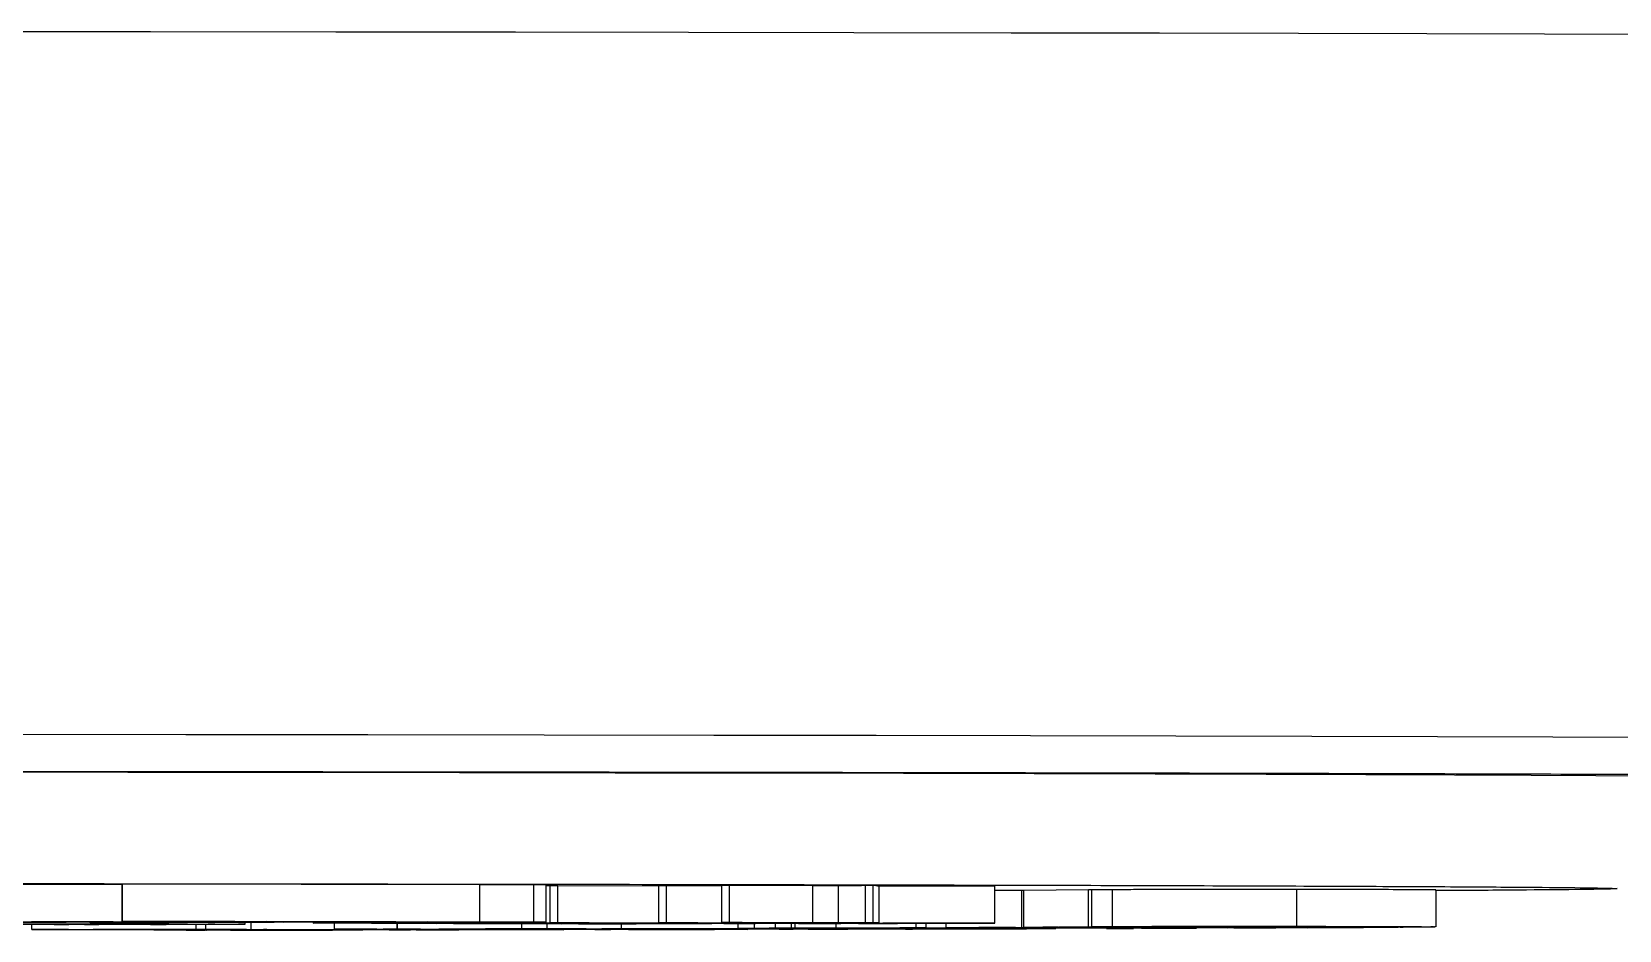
# Model space of a CAD drawing. Header units: millimetres. Extents: x 5659 to 7608, y 3628 to 5007.
# Drawn here: x 6505.41 to 6548.33, y 3766.98 to 3791.27 of the extents above; entities that cross this region are included whole.
import ezdxf

# ---------------------------------------------------------------- set-up
doc = ezdxf.new("R2010")
doc.units = ezdxf.units.MM

msp = doc.modelspace()

# ---------------------------------------------------------------- linework, layer by layer
at = {"color": 7, "linetype": 'Continuous', "lineweight": 25}
for p, q in [((6507.853, 3768.208), (6503.784, 3768.215)), ((6507.863, 3768.208), (6507.853, 3768.208)), ((6507.853, 3767.208), (6507.853, 3768.208)), ((6517.525, 3768.208), (6507.863, 3768.223)), ((6507.863, 3767.223), (6507.863, 3768.223)), ((6518.984, 3768.209), (6517.525, 3768.208)), ((6517.525, 3767.208), (6517.525, 3768.208)), ((6519.318, 3768.204), (6518.984, 3768.209)), ((6518.984, 3767.209), (6518.984, 3768.209)), ((6519.318, 3767.204), (6519.318, 3768.204)), ((6519.43, 3768.181), (6519.318, 3768.181)), ((6519.635, 3768.185), (6519.43, 3768.183)), ((6519.43, 3767.183), (6519.43, 3768.183)), ((6522.366, 3768.175), (6519.635, 3768.185)), ((6519.635, 3767.185), (6519.635, 3768.185)), ((6522.571, 3768.186), (6522.366, 3768.184)), ((6522.366, 3767.184), (6522.366, 3768.184)), ((6524.069, 3768.18), (6522.571, 3768.186)), ((6522.571, 3767.186), (6522.571, 3768.186)), ((6524.274, 3768.19), (6524.069, 3768.188)), ((6524.069, 3767.188), (6524.069, 3768.188)), ((6526.527, 3768.182), (6524.274, 3768.19)), ((6524.274, 3767.19), (6524.274, 3768.19)), ((6526.527, 3767.182), (6526.527, 3768.182)), ((6527.21, 3768.183), (6527.21, 3767.183)), ((6528.163, 3768.187), (6527.95, 3768.187)), ((6527.95, 3767.187), (6527.95, 3768.187)), ((6528.163, 3767.187), (6528.163, 3768.187)), ((6528.32, 3767.184), (6528.32, 3768.184)), ((6531.453, 3767.177), (6531.453, 3768.177)), ((6548.222, 3768.109), (6548.274, 3768.107)), ((6532.17, 3768.06), (6531.453, 3768.056)), ((6532.229, 3768.059), (6532.17, 3768.06)), ((6532.17, 3768.06), (6532.17, 3767.06)), ((6533.984, 3768.07), (6532.229, 3768.06)), ((6532.229, 3767.06), (6532.229, 3768.06)), ((6534.076, 3768.07), (6533.984, 3768.07)), ((6533.984, 3767.07), (6533.984, 3768.07)), ((6534.629, 3768.076), (6534.076, 3768.071)), ((6534.076, 3767.071), (6534.076, 3768.071)), ((6534.629, 3767.076), (6534.629, 3768.076)), ((6539.616, 3767.081), (6539.616, 3768.081)), ((6543.379, 3767.074), (6543.379, 3768.074)), ((6503.784, 3767.215), (6507.853, 3767.208)), ((6507.609, 3767.208), (6505.405, 3767.211)), ((6505.415, 3766.998), (6505.415, 3767.137)), ((6505.415, 3766.998), (6509.851, 3767.004)), ((6505.569, 3766.998), (6505.415, 3766.998)), ((6505.796, 3766.998), (6505.569, 3766.998)), ((6506.016, 3767.15), (6506.016, 3767.149)), ((6506.174, 3767.149), (6506.016, 3767.149)), ((6506.016, 3767.149), (6506.016, 3767.149)), ((6506.016, 3767.149), (6507.516, 3767.149)), ((6506.016, 3767.14), (6506.016, 3767.149)), ((6506.016, 3767.139), (6506.016, 3767.14)), ((6506.016, 3767.14), (6506.174, 3767.14)), ((6507.227, 3767.139), (6506.016, 3767.139)), ((6506.174, 3767.14), (6506.174, 3767.149)), ((6510.055, 3766.984), (6506.407, 3766.998)), ((6506.411, 3767.14), (6506.411, 3767.148)), ((6506.832, 3767.145), (6506.832, 3767.148)), ((6507.411, 3767.145), (6506.832, 3767.145)), ((6507.438, 3767.144), (6506.832, 3767.144)), ((6506.832, 3767.144), (6506.832, 3767.14)), ((6506.99, 3767.186), (6506.99, 3767.209)), ((6508.194, 3767.186), (6506.99, 3767.186)), ((6507.069, 3767.149), (6507.359, 3767.149)), ((6507.069, 3767.14), (6507.069, 3767.144)), ((6507.069, 3767.14), (6507.227, 3767.14)), ((6507.131, 3766.999), (6508.713, 3766.993)), ((6507.227, 3767.14), (6507.227, 3767.144)), ((6507.227, 3767.14), (6507.227, 3767.139)), ((6508.603, 3767.001), (6507.335, 3767)), ((6507.411, 3767.15), (6507.411, 3767.145)), ((6508.306, 3767.139), (6507.438, 3767.144)), ((6507.516, 3767.149), (6507.516, 3767.15)), ((6507.832, 3767.144), (6508.622, 3767.14)), ((6507.853, 3767.208), (6510.899, 3767.217)), ((6508.007, 3767.221), (6507.863, 3767.223)), ((6507.863, 3767.223), (6517.525, 3767.208)), ((6509.043, 3767.139), (6508.306, 3767.139)), ((6511.96, 3767.201), (6508.456, 3767.206)), ((6508.622, 3767.14), (6508.622, 3767.15)), ((6511.746, 3767.216), (6508.7, 3767.207)), ((6508.7, 3767.207), (6512.204, 3767.202)), ((6508.713, 3766.993), (6510.026, 3766.994)), ((6508.78, 3767.147), (6508.78, 3767.15)), ((6510.179, 3766.994), (6508.865, 3766.992)), ((6508.865, 3766.992), (6510.78, 3766.985)), ((6508.885, 3767.14), (6508.885, 3767.15)), ((6508.885, 3767.14), (6509.043, 3767.14)), ((6509.043, 3767.14), (6509.043, 3767.149)), ((6509.043, 3767.14), (6509.043, 3767.139)), ((6509.116, 3767.193), (6509.116, 3767.205)), ((6509.116, 3767.193), (6511.96, 3767.201)), ((6510.899, 3767.217), (6509.486, 3767.22)), ((6509.581, 3766.982), (6509.581, 3766.986)), ((6509.581, 3766.982), (6509.853, 3766.983)), ((6509.734, 3766.982), (6509.581, 3766.982)), ((6512.807, 3767.2), (6509.64, 3767.19)), ((6514.351, 3766.987), (6509.734, 3766.982)), ((6509.851, 3767.004), (6509.851, 3767.138)), ((6509.851, 3767.004), (6511.219, 3767.001)), ((6509.853, 3766.983), (6509.853, 3766.985)), ((6510.117, 3767.004), (6510.117, 3767.139)), ((6510.117, 3767.004), (6511.346, 3767.006)), ((6510.3, 3767.003), (6510.117, 3767.004)), ((6510.223, 3766.998), (6510.223, 3767.004)), ((6510.375, 3766.997), (6510.223, 3766.998)), ((6510.223, 3766.998), (6510.495, 3766.998)), ((6510.555, 3767.004), (6510.3, 3767.003)), ((6510.495, 3766.998), (6511.999, 3766.992)), ((6511.219, 3767.001), (6511.042, 3767)), ((6511.181, 3767.144), (6511.181, 3767.195)), ((6515.552, 3766.991), (6511.181, 3767.004)), ((6511.219, 3767.001), (6511.219, 3767.004)), ((6511.346, 3767.006), (6511.346, 3767.195)), ((6511.346, 3767.006), (6518.233, 3766.999)), ((6511.392, 3766.984), (6512.569, 3766.986)), ((6511.727, 3766.992), (6511.625, 3766.992)), ((6511.764, 3767.004), (6511.68, 3767.003)), ((6511.68, 3767.003), (6515.806, 3766.991)), ((6511.999, 3766.992), (6511.727, 3766.992)), ((6515.25, 3767.211), (6511.746, 3767.216)), ((6519.541, 3766.995), (6511.764, 3767.004)), ((6511.999, 3766.992), (6511.999, 3767.001)), ((6512.204, 3767.215), (6512.204, 3767.202)), ((6512.204, 3767.202), (6515.25, 3767.211)), ((6512.569, 3766.986), (6512.569, 3767)), ((6516.763, 3767.194), (6512.807, 3767.2)), ((6513.014, 3767.199), (6513.014, 3767.177)), ((6513.014, 3767.177), (6513.219, 3767.179)), ((6516.097, 3767.209), (6513.051, 3767.2)), ((6513.051, 3767.2), (6514.859, 3767.198)), ((6513.219, 3767.179), (6513.219, 3767.199)), ((6513.219, 3767.179), (6514.599, 3767.174)), ((6513.577, 3766.992), (6513.577, 3766.997)), ((6513.577, 3766.992), (6513.852, 3766.992)), ((6513.593, 3767.009), (6513.593, 3767.176)), ((6513.593, 3767.009), (6515.288, 3767.012)), ((6513.776, 3767.009), (6513.593, 3767.009)), ((6514.115, 3767.009), (6513.776, 3767.009)), ((6513.852, 3766.992), (6513.852, 3766.996)), ((6513.852, 3766.992), (6514.351, 3766.987)), ((6521.333, 3767.149), (6514.064, 3767.174)), ((6514.351, 3766.987), (6514.351, 3766.994)), ((6514.599, 3767.174), (6514.599, 3767.197)), ((6518.318, 3766.999), (6514.741, 3767.009)), ((6514.859, 3767.198), (6514.859, 3767.206)), ((6514.859, 3767.198), (6516.413, 3767.198)), ((6514.995, 3767.01), (6519.795, 3766.995)), ((6515.097, 3767.011), (6515.054, 3767.011)), ((6519.147, 3767.178), (6515.071, 3767.173)), ((6515.071, 3767.173), (6516.345, 3767.168)), ((6515.076, 3766.989), (6515.076, 3766.992)), ((6515.261, 3766.988), (6515.076, 3766.989)), ((6515.076, 3766.989), (6515.415, 3766.989)), ((6515.29, 3767.011), (6515.097, 3767.011)), ((6516.956, 3766.991), (6515.261, 3766.988)), ((6515.288, 3767.012), (6515.288, 3767.17)), ((6515.288, 3767.012), (6515.294, 3767.012)), ((6515.294, 3767.17), (6515.294, 3767.012)), ((6515.294, 3767.012), (6518.663, 3767.019)), ((6515.415, 3766.989), (6515.415, 3766.991)), ((6515.806, 3766.991), (6515.806, 3766.999)), ((6520.93, 3766.999), (6515.918, 3767.011)), ((6519.318, 3767.204), (6516.097, 3767.209)), ((6516.345, 3767.174), (6516.345, 3767.168)), ((6516.345, 3767.168), (6520.421, 3767.173)), ((6516.413, 3767.209), (6516.413, 3767.198)), ((6516.413, 3767.198), (6516.763, 3767.194)), ((6516.432, 3766.991), (6516.432, 3766.998)), ((6516.432, 3766.991), (6516.771, 3766.992)), ((6516.534, 3767.012), (6518.707, 3767.007)), ((6517.678, 3767.016), (6516.6, 3767.014)), ((6516.763, 3767.194), (6516.763, 3767.208)), ((6516.771, 3766.992), (6516.771, 3766.998)), ((6516.771, 3766.992), (6516.956, 3766.991)), ((6520.891, 3767.172), (6516.815, 3767.166)), ((6516.815, 3767.166), (6518.053, 3767.162)), ((6516.956, 3766.991), (6516.956, 3766.998)), ((6517.525, 3767.208), (6518.984, 3767.209)), ((6518.053, 3767.162), (6522.13, 3767.168)), ((6518.053, 3767.168), (6518.053, 3767.162)), ((6518.233, 3766.999), (6518.318, 3766.999)), ((6518.233, 3766.999), (6518.233, 3766.999)), ((6522.602, 3767.166), (6518.526, 3767.161)), ((6518.526, 3767.161), (6519.723, 3767.156)), ((6518.663, 3767.019), (6518.663, 3767.158)), ((6518.663, 3767.019), (6520.279, 3767.017)), ((6518.707, 3767.007), (6519.824, 3767.009)), ((6520.034, 3767.009), (6518.917, 3767.007)), ((6518.917, 3767.007), (6521.547, 3767.001)), ((6518.984, 3767.209), (6519.318, 3767.204)), ((6520.421, 3767.173), (6519.147, 3767.178)), ((6519.34, 3767.156), (6519.34, 3767.019)), ((6519.34, 3767.019), (6521.355, 3767.024)), ((6519.567, 3767.019), (6519.34, 3767.019)), ((6519.43, 3767.183), (6519.635, 3767.185)), ((6519.525, 3767.181), (6519.538, 3767.178)), ((6519.538, 3767.178), (6524.118, 3767.162)), ((6519.795, 3766.995), (6519.541, 3766.995)), ((6519.779, 3767.019), (6519.567, 3767.019)), ((6519.635, 3767.185), (6523.124, 3767.173)), ((6519.855, 3767.012), (6519.645, 3767.013)), ((6519.645, 3767.013), (6519.876, 3767.013)), ((6519.723, 3767.156), (6523.799, 3767.162)), ((6519.723, 3767.162), (6519.723, 3767.156)), ((6519.795, 3766.995), (6519.795, 3767.002)), ((6519.824, 3767.009), (6519.824, 3767.013)), ((6519.876, 3767.013), (6521.945, 3767.009)), ((6520.279, 3767.017), (6520.156, 3767.016)), ((6523.917, 3767.16), (6520.195, 3767.155)), ((6520.195, 3767.155), (6520.704, 3767.153)), ((6525.842, 3767.009), (6520.402, 3767.02)), ((6526.84, 3767.158), (6520.481, 3767.18)), ((6520.633, 3766.998), (6520.633, 3767)), ((6520.843, 3766.997), (6520.633, 3766.998)), ((6520.633, 3766.998), (6520.865, 3766.998)), ((6520.704, 3767.153), (6520.704, 3767.155)), ((6520.704, 3767.153), (6521.755, 3767.152)), ((6524.773, 3767.005), (6520.843, 3766.997)), ((6520.865, 3766.999), (6520.865, 3766.998)), ((6522.13, 3767.168), (6520.891, 3767.172)), ((6523.439, 3767.016), (6520.966, 3767.021)), ((6520.981, 3767.022), (6521.371, 3767.023)), ((6521.755, 3767.152), (6521.333, 3767.149)), ((6521.355, 3767.024), (6521.355, 3767.149)), ((6521.714, 3767.008), (6521.574, 3767.008)), ((6521.945, 3767.009), (6521.714, 3767.008)), ((6521.755, 3767.152), (6521.755, 3767.157)), ((6521.945, 3767.009), (6521.945, 3767.017)), ((6522.175, 3767.001), (6522.175, 3767.016)), ((6522.175, 3767.001), (6523.176, 3767.002)), ((6522.366, 3767.184), (6522.571, 3767.186)), ((6522.571, 3767.186), (6525.368, 3767.176)), ((6523.799, 3767.162), (6522.602, 3767.166)), ((6523.124, 3767.173), (6525.014, 3767.175)), ((6523.176, 3767.002), (6523.176, 3767.014)), ((6525.014, 3767.175), (6523.416, 3767.181)), ((6524.22, 3767.018), (6523.439, 3767.016)), ((6523.567, 3767.009), (6523.567, 3767.013)), ((6523.567, 3767.009), (6523.829, 3767.009)), ((6525.522, 3767.174), (6523.632, 3767.171)), ((6523.632, 3767.171), (6526.141, 3767.162)), ((6524.482, 3767.017), (6523.667, 3767.016)), ((6523.667, 3767.016), (6526.406, 3767.01)), ((6523.829, 3767.009), (6523.829, 3767.013)), ((6523.829, 3767.009), (6524.773, 3767.005)), ((6524.659, 3767.159), (6523.917, 3767.16)), ((6524.069, 3767.188), (6524.274, 3767.19)), ((6524.118, 3767.162), (6524.118, 3767.168)), ((6524.118, 3767.162), (6524.978, 3767.162)), ((6524.274, 3767.19), (6526.527, 3767.182)), ((6528.92, 3767.014), (6524.482, 3767.017)), ((6524.501, 3767.159), (6524.501, 3767.031)), ((6524.978, 3767.162), (6524.659, 3767.159)), ((6524.773, 3767.005), (6524.773, 3767.011)), ((6524.951, 3767.034), (6524.951, 3767.162)), ((6525.319, 3767.02), (6524.975, 3767.019)), ((6524.975, 3767.019), (6528.849, 3767.016)), ((6524.978, 3767.162), (6524.978, 3767.165)), ((6527.082, 3767.178), (6525.119, 3767.185)), ((6525.368, 3767.176), (6525.368, 3767.184)), ((6525.368, 3767.176), (6527.082, 3767.178)), ((6525.516, 3767.035), (6525.516, 3767.163)), ((6528.394, 3767.164), (6525.522, 3767.174)), ((6525.616, 3767.007), (6525.616, 3767.009)), ((6525.845, 3767.007), (6525.616, 3767.007)), ((6525.616, 3767.007), (6525.828, 3767.007)), ((6525.828, 3767.007), (6525.828, 3767.009)), ((6527.471, 3767.01), (6525.845, 3767.007)), ((6527.59, 3767.176), (6525.877, 3767.174)), ((6525.877, 3767.174), (6527.767, 3767.167)), ((6525.951, 3767.035), (6525.951, 3767.161)), ((6526.047, 3767.037), (6526.047, 3767.161)), ((6526.047, 3767.037), (6528.163, 3767.034)), ((6526.141, 3767.162), (6526.141, 3767.171)), ((6526.141, 3767.162), (6527.284, 3767.162)), ((6526.406, 3767.01), (6526.406, 3767.016)), ((6526.709, 3767.181), (6528.273, 3767.176)), ((6527.284, 3767.162), (6526.84, 3767.158)), ((6527.03, 3767.01), (6527.03, 3767.015)), ((6527.03, 3767.01), (6527.242, 3767.011)), ((6527.161, 3767.04), (6527.161, 3767.161)), ((6527.161, 3767.04), (6529.324, 3767.047)), ((6527.426, 3767.039), (6527.161, 3767.04)), ((6527.242, 3767.011), (6527.242, 3767.015)), ((6527.242, 3767.011), (6527.471, 3767.01)), ((6527.284, 3767.162), (6527.284, 3767.167)), ((6528.049, 3767.042), (6527.426, 3767.039)), ((6527.427, 3767.024), (6527.427, 3767.039)), ((6527.471, 3767.01), (6527.471, 3767.015)), ((6530.788, 3767.165), (6527.59, 3767.176)), ((6527.767, 3767.167), (6527.767, 3767.176)), ((6527.767, 3767.167), (6528.818, 3767.167)), ((6527.95, 3767.187), (6528.163, 3767.187)), ((6528.163, 3767.034), (6528.057, 3767.034)), ((6528.818, 3767.167), (6528.394, 3767.164)), ((6528.417, 3767.175), (6530.089, 3767.169)), ((6534.982, 3767.034), (6528.646, 3767.042)), ((6528.818, 3767.167), (6528.818, 3767.172)), ((6529.91, 3767.016), (6528.92, 3767.014)), ((6529.59, 3767.047), (6528.968, 3767.045)), ((6529.079, 3767.043), (6529.079, 3767.045)), ((6529.079, 3767.043), (6535.415, 3767.035)), ((6529.261, 3767.028), (6529.261, 3767.041)), ((6529.261, 3767.028), (6530.827, 3767.032)), ((6529.509, 3767.027), (6529.261, 3767.028)), ((6529.324, 3767.047), (6529.324, 3767.17)), ((6529.324, 3767.047), (6529.59, 3767.047)), ((6529.469, 3767.016), (6529.681, 3767.016)), ((6529.698, 3767.028), (6529.509, 3767.027)), ((6529.59, 3767.047), (6529.59, 3767.169)), ((6529.681, 3767.016), (6529.91, 3767.016)), ((6530.089, 3767.169), (6531.235, 3767.169)), ((6530.134, 3767.05), (6530.134, 3767.167)), ((6530.134, 3767.05), (6532.17, 3767.06)), ((6531.455, 3767.048), (6530.134, 3767.05)), ((6531.979, 3767.026), (6530.57, 3767.028)), ((6531.235, 3767.169), (6530.788, 3767.165)), ((6530.827, 3767.032), (6530.827, 3767.039)), ((6530.827, 3767.032), (6531.075, 3767.032)), ((6531.075, 3767.032), (6530.919, 3767.031)), ((6531.031, 3767.03), (6531.031, 3767.032)), ((6531.031, 3767.03), (6533.102, 3767.026)), ((6531.075, 3767.032), (6531.075, 3767.039)), ((6531.128, 3767.05), (6531.681, 3767.048)), ((6532.004, 3767.057), (6531.222, 3767.054)), ((6531.453, 3767.177), (6531.412, 3767.173)), ((6531.681, 3767.048), (6531.455, 3767.048)), ((6531.681, 3767.048), (6531.681, 3767.056)), ((6531.94, 3767.022), (6531.94, 3767.026)), ((6537.741, 3767.041), (6532.004, 3767.057)), ((6532.17, 3767.06), (6537.909, 3767.043)), ((6532.229, 3767.06), (6533.984, 3767.07)), ((6532.522, 3767.06), (6532.229, 3767.06)), ((6532.612, 3767.06), (6532.522, 3767.06)), ((6532.672, 3767.025), (6532.666, 3767.025)), ((6533.102, 3767.026), (6533.102, 3767.036)), ((6540.117, 3767.055), (6533.163, 3767.061)), ((6533.722, 3767.067), (6533.221, 3767.064)), ((6533.448, 3767.062), (6533.448, 3767.065)), ((6533.448, 3767.062), (6536.463, 3767.06)), ((6533.984, 3767.07), (6535.835, 3767.07)), ((6534.076, 3767.071), (6534.629, 3767.076)), ((6534.381, 3767.071), (6534.076, 3767.071)), ((6534.454, 3767.071), (6534.381, 3767.071)), ((6534.471, 3767.03), (6534.471, 3767.034)), ((6534.471, 3767.03), (6535.093, 3767.032)), ((6534.737, 3767.03), (6534.471, 3767.03)), ((6536.9, 3767.037), (6534.737, 3767.03)), ((6542.198, 3767.068), (6534.968, 3767.072)), ((6535.093, 3767.032), (6535.196, 3767.033)), ((6535.167, 3767.074), (6542.396, 3767.07)), ((6535.415, 3767.035), (6535.415, 3767.047)), ((6535.835, 3767.07), (6535.835, 3767.072)), ((6535.835, 3767.07), (6535.841, 3767.069)), ((6535.841, 3767.069), (6535.841, 3767.072)), ((6536.012, 3767.036), (6536.012, 3767.046)), ((6536.012, 3767.036), (6536.634, 3767.038)), ((6536.059, 3767.066), (6536.059, 3767.072)), ((6536.059, 3767.066), (6536.166, 3767.067)), ((6536.349, 3767.066), (6536.059, 3767.066)), ((6536.166, 3767.067), (6536.166, 3767.072)), ((6536.166, 3767.067), (6539.035, 3767.064)), ((6536.463, 3767.06), (6536.983, 3767.063)), ((6536.634, 3767.038), (6536.634, 3767.044)), ((6536.634, 3767.038), (6536.9, 3767.037)), ((6537.276, 3767.063), (6536.756, 3767.06)), ((6536.756, 3767.06), (6540.403, 3767.057)), ((6536.9, 3767.037), (6536.9, 3767.043)), ((6539.891, 3767.05), (6537.741, 3767.041)), ((6537.909, 3767.043), (6537.909, 3767.057)), ((6537.909, 3767.043), (6538.872, 3767.047)), ((6538.134, 3767.053), (6538.134, 3767.057)), ((6538.134, 3767.053), (6538.315, 3767.053)), ((6538.315, 3767.053), (6538.315, 3767.057)), ((6538.315, 3767.053), (6539.891, 3767.05)), ((6538.927, 3767.064), (6538.732, 3767.064)), ((6539.035, 3767.064), (6538.927, 3767.064)), ((6539.035, 3767.064), (6539.035, 3767.07)), ((6539.891, 3767.05), (6539.891, 3767.055)), ((6540.237, 3767.053), (6540.345, 3767.054)), ((6540.53, 3767.053), (6540.237, 3767.053)), ((6540.403, 3767.057), (6540.403, 3767.069)), ((6540.468, 3767.066), (6540.468, 3767.069)), ((6540.468, 3767.066), (6540.655, 3767.066)), ((6542.356, 3767.064), (6540.53, 3767.053)), ((6540.655, 3767.066), (6540.655, 3767.069)), ((6540.655, 3767.066), (6542.356, 3767.064)), ((6540.953, 3767.058), (6540.953, 3767.069)), ((6540.953, 3767.058), (6541.418, 3767.06)), ((6542.71, 3767.066), (6542.406, 3767.067)), ((6542.406, 3767.067), (6542.492, 3767.067)), ((6543.24, 3767.071), (6542.71, 3767.066)), ((6543.307, 3767.072), (6543.24, 3767.071))]:
    msp.add_line(p, q, dxfattribs=at)
at = {"color": 7, "linetype": 'Continuous', "lineweight": 25, "flags": 128}
for points in [[(6556.601, 3791.154), (6555.809, 3791.16), (6553.94, 3791.171), (6551.726, 3791.181), (6549.178, 3791.192), (6546.308, 3791.202), (6543.129, 3791.211), (6539.656, 3791.22), (6535.905, 3791.228), (6531.894, 3791.236), (6527.641, 3791.244), (6523.166, 3791.25), (6518.49, 3791.256), (6513.633, 3791.262), (6508.62, 3791.266), (6503.473, 3791.27)], [(6558.483, 3772.137), (6557.343, 3772.148), (6555.852, 3772.16), (6554.016, 3772.17), (6551.845, 3772.181), (6549.347, 3772.191), (6546.535, 3772.201), (6543.42, 3772.21), (6540.018, 3772.219), (6536.343, 3772.228), (6532.412, 3772.235), (6528.242, 3772.243), (6523.854, 3772.249), (6519.266, 3772.255), (6514.499, 3772.261), (6509.575, 3772.265), (6504.517, 3772.269), (6499.346, 3772.272), (6494.087, 3772.275)], [(6551.274, 3771.107), (6551.23, 3771.112), (6550.874, 3771.123), (6550.163, 3771.133), (6549.103, 3771.144), (6547.696, 3771.154), (6545.952, 3771.164), (6543.877, 3771.174), (6541.484, 3771.184), (6538.782, 3771.193), (6535.787, 3771.202), (6532.513, 3771.21), (6528.976, 3771.218), (6525.194, 3771.225), (6521.186, 3771.231), (6516.971, 3771.237), (6512.571, 3771.242), (6508.008, 3771.247), (6503.304, 3771.251)], [(6503.597, 3767.144), (6503.783, 3767.147), (6504.321, 3767.149), (6505.16, 3767.151), (6506.217, 3767.152), (6507.389, 3767.152), (6508.561, 3767.152), (6509.618, 3767.151), (6510.457, 3767.149), (6510.996, 3767.147), (6511.181, 3767.144), (6510.996, 3767.142), (6510.457, 3767.139), (6509.618, 3767.138), (6508.561, 3767.136), (6507.389, 3767.136), (6506.217, 3767.136), (6505.16, 3767.138), (6504.321, 3767.139), (6503.783, 3767.142), (6503.597, 3767.144)], [(6504.418, 3767.144), (6504.597, 3767.146), (6505.113, 3767.148), (6505.903, 3767.15), (6506.873, 3767.15), (6507.905, 3767.15), (6508.875, 3767.15), (6509.665, 3767.148), (6510.181, 3767.146), (6510.36, 3767.144), (6510.181, 3767.142), (6509.665, 3767.14), (6508.875, 3767.139), (6507.905, 3767.138), (6506.873, 3767.138), (6505.903, 3767.139), (6505.113, 3767.14), (6504.597, 3767.142), (6504.418, 3767.144)]]:
    msp.add_lwpolyline(points, dxfattribs=at)
at = {"color": 7, "linetype": 'Continuous', "lineweight": 25}
for points, knots in [([(6557.5, 3771.137), (6556.973, 3771.142), (6555.911, 3771.153), (6553.372, 3771.169), (6550.103, 3771.184), (6546.04, 3771.199), (6541.229, 3771.213), (6535.736, 3771.226), (6529.642, 3771.238), (6523.039, 3771.248), (6516.06, 3771.257), (6508.818, 3771.264), (6501.441, 3771.269), (6496.404, 3771.272), (6493.908, 3771.273)], [0, 0, 0, 0, 0.0799588, 0.1613715, 0.2441424, 0.3288926, 0.4142166, 0.5, 0.5857784, 0.6711024, 0.7558576, 0.8386237, 0.9200388, 1, 1, 1, 1]), ([(6411.329, 3768.109), (6411.376, 3768.113), (6411.483, 3768.121), (6412.353, 3768.134), (6413.834, 3768.147), (6416.009, 3768.161), (6418.839, 3768.174), (6422.353, 3768.187), (6426.507, 3768.199), (6431.251, 3768.21), (6436.512, 3768.221), (6442.204, 3768.229), (6448.227, 3768.237), (6454.45, 3768.243), (6460.815, 3768.248), (6467.168, 3768.251), (6473.507, 3768.253), (6479.774, 3768.253), (6486.041, 3768.253), (6492.38, 3768.251), (6498.733, 3768.248), (6505.098, 3768.243), (6511.321, 3768.237), (6517.344, 3768.229), (6523.036, 3768.221), (6528.297, 3768.21), (6533.041, 3768.199), (6537.195, 3768.187), (6540.709, 3768.174), (6543.539, 3768.161), (6545.715, 3768.147), (6547.196, 3768.134), (6548.067, 3768.121), (6548.174, 3768.113), (6548.222, 3768.109)], [0, 0, 0, 0, 0.023828, 0.053273, 0.084485, 0.115699, 0.147957, 0.180726, 0.213842, 0.247136, 0.28043, 0.313546, 0.346314, 0.378573, 0.409785, 0.440999, 0.470442, 0.499888, 0.529332, 0.558778, 0.58999, 0.621203, 0.653462, 0.68623, 0.719347, 0.752641, 0.785934, 0.819051, 0.851819, 0.884078, 0.915289, 0.946503, 0.975948, 1, 1, 1, 1]), ([(6527.21, 3768.183), (6527.09, 3768.183), (6526.911, 3768.183), (6526.683, 3768.182), (6526.579, 3768.182), (6526.527, 3768.182)], [0, 0, 0, 0, 0.498826, 0.749076, 1, 1, 1, 1]), ([(6527.95, 3768.187), (6527.903, 3768.187), (6527.811, 3768.186), (6527.612, 3768.185), (6527.371, 3768.184), (6527.21, 3768.183)], [0, 0, 0, 0, 0.251433, 0.502936, 1, 1, 1, 1]), ([(6528.284, 3768.184), (6528.288, 3768.184), (6528.297, 3768.186), (6528.211, 3768.187), (6528.163, 3768.187)], [0, 0, 0, 0, 0.431539, 1, 1, 1, 1]), ([(6531.453, 3768.177), (6531.136, 3768.177), (6530.502, 3768.176), (6529.433, 3768.176), (6528.687, 3768.176), (6528.273, 3768.176)], [0, 0, 0, 0, 0.307787, 0.615394, 1, 1, 1, 1]), ([(6548.274, 3768.107), (6548.218, 3768.102), (6548.107, 3768.093), (6547.211, 3768.08), (6545.669, 3768.066), (6544.356, 3768.057), (6543.408, 3768.052), (6543.379, 3768.052)], [0, 0, 0, 0, 0.240789, 0.481589, 0.73683, 0.992091, 1, 1, 1, 1]), ([(6539.616, 3768.081), (6538.95, 3768.081), (6537.922, 3768.082), (6536.518, 3768.081), (6535.599, 3768.08), (6534.94, 3768.078), (6534.733, 3768.077), (6534.629, 3768.076)], [0, 0, 0, 0, 0.320379, 0.494238, 0.669149, 0.833043, 1, 1, 1, 1]), ([(6543.354, 3768.074), (6543.36, 3768.074), (6543.403, 3768.075), (6543.156, 3768.076), (6542.563, 3768.078), (6541.348, 3768.08), (6540.278, 3768.081), (6539.616, 3768.081)], [0, 0, 0, 0, 0.030225, 0.211144, 0.392436, 0.624543, 1, 1, 1, 1]), ([(6498.894, 3767.199), (6499.563, 3767.199), (6500.815, 3767.199), (6502.631, 3767.2), (6504.674, 3767.201), (6506.331, 3767.204), (6507.281, 3767.207), (6507.609, 3767.208)], [0, 0, 0, 0, 0.198997, 0.37265, 0.545625, 0.843257, 1, 1, 1, 1]), ([(6508.456, 3767.206), (6508.033, 3767.205), (6506.967, 3767.202), (6504.744, 3767.199), (6501.803, 3767.198), (6499.894, 3767.198), (6498.942, 3767.198)], [0, 0, 0, 0, 0.185716, 0.467958, 0.734859, 1, 1, 1, 1]), ([(6506.407, 3766.998), (6506.376, 3766.998), (6506.326, 3766.998), (6506.216, 3766.998), (6506.106, 3766.998), (6505.958, 3766.998), (6505.86, 3766.998), (6505.796, 3766.998)], [0, 0, 0, 0, 0.23968, 0.390629, 0.542071, 0.705503, 1, 1, 1, 1]), ([(6506.411, 3767.148), (6506.41, 3767.148), (6506.407, 3767.148), (6506.377, 3767.149), (6506.338, 3767.149), (6506.269, 3767.149), (6506.213, 3767.149), (6506.174, 3767.149)], [0, 0, 0, 0, 0.250411, 0.398556, 0.54744, 0.686236, 1, 1, 1, 1]), ([(6506.174, 3767.14), (6506.22, 3767.14), (6506.283, 3767.14), (6506.355, 3767.14), (6506.391, 3767.14), (6506.409, 3767.14), (6506.411, 3767.14), (6506.411, 3767.14)], [0, 0, 0, 0, 0.364031, 0.510061, 0.655864, 0.843841, 1, 1, 1, 1]), ([(6506.832, 3767.148), (6506.834, 3767.148), (6506.837, 3767.148), (6506.868, 3767.149), (6506.918, 3767.149), (6506.987, 3767.149), (6507.042, 3767.149), (6507.069, 3767.149)], [0, 0, 0, 0, 0.2228941, 0.3848357, 0.547319, 0.7730719, 1, 1, 1, 1]), ([(6506.832, 3767.14), (6506.834, 3767.14), (6506.837, 3767.14), (6506.866, 3767.14), (6506.914, 3767.14), (6506.984, 3767.14), (6507.039, 3767.14), (6507.069, 3767.14)], [0, 0, 0, 0, 0.210223, 0.375759, 0.542534, 0.746796, 1, 1, 1, 1]), ([(6506.99, 3767.186), (6507.193, 3767.187), (6507.599, 3767.188), (6508.155, 3767.19), (6508.661, 3767.191), (6508.965, 3767.192), (6509.116, 3767.193)], [0, 0, 0, 0, 0.2816241, 0.5632509, 0.7816188, 1, 1, 1, 1]), ([(6507.335, 3767), (6507.275, 3767), (6507.177, 3767), (6507.093, 3766.999), (6507.061, 3766.999), (6507.074, 3766.999), (6507.111, 3766.999), (6507.131, 3766.999)], [0, 0, 0, 0, 0.300073, 0.489629, 0.647488, 0.805846, 1, 1, 1, 1]), ([(6507.359, 3767.149), (6507.5, 3767.149), (6507.727, 3767.149), (6508.012, 3767.148), (6508.198, 3767.148), (6508.316, 3767.147), (6508.327, 3767.147), (6508.332, 3767.147)], [0, 0, 0, 0, 0.2723579, 0.4349177, 0.5983033, 0.7904262, 1, 1, 1, 1]), ([(6508.332, 3767.147), (6508.321, 3767.146), (6508.305, 3767.146), (6508.11, 3767.145), (6507.891, 3767.145), (6507.649, 3767.145), (6507.482, 3767.145), (6507.411, 3767.145)], [0, 0, 0, 0, 0.330883, 0.501179, 0.670916, 0.859688, 1, 1, 1, 1]), ([(6507.516, 3767.149), (6507.705, 3767.149), (6508.009, 3767.149), (6508.377, 3767.149), (6508.606, 3767.148), (6508.756, 3767.148), (6508.771, 3767.147), (6508.78, 3767.147)], [0, 0, 0, 0, 0.300185, 0.484444, 0.635934, 0.787745, 1, 1, 1, 1]), ([(6508.78, 3767.147), (6508.77, 3767.146), (6508.754, 3767.146), (6508.583, 3767.145), (6508.32, 3767.145), (6508.057, 3767.144), (6507.88, 3767.144), (6507.832, 3767.144)], [0, 0, 0, 0, 0.267946, 0.469277, 0.670405, 0.911995, 1, 1, 1, 1]), ([(6509.486, 3767.22), (6509.349, 3767.22), (6509.075, 3767.22), (6508.586, 3767.221), (6508.219, 3767.221), (6508.007, 3767.221)], [0, 0, 0, 0, 0.2959723, 0.5921499, 1, 1, 1, 1]), ([(6509.64, 3767.19), (6509.447, 3767.19), (6509.102, 3767.189), (6508.622, 3767.187), (6508.337, 3767.186), (6508.194, 3767.186)], [0, 0, 0, 0, 0.388154, 0.694028, 1, 1, 1, 1]), ([(6511.042, 3767), (6510.796, 3767.001), (6510.302, 3767.001), (6509.553, 3767.002), (6508.958, 3767.002), (6508.695, 3767.001), (6508.603, 3767.001)], [0, 0, 0, 0, 0.329191, 0.661633, 0.881808, 1, 1, 1, 1]), ([(6508.622, 3767.14), (6508.635, 3767.14), (6508.662, 3767.14), (6508.719, 3767.14), (6508.797, 3767.14), (6508.854, 3767.14), (6508.885, 3767.14)], [0, 0, 0, 0, 0.249458, 0.50098, 0.731039, 1, 1, 1, 1]), ([(6509.853, 3766.983), (6509.922, 3766.983), (6510.023, 3766.983), (6510.084, 3766.983), (6510.102, 3766.983)], [0, 0, 0, 0, 0.687811, 1, 1, 1, 1]), ([(6510.026, 3766.994), (6510.145, 3766.994), (6510.335, 3766.995), (6510.52, 3766.995), (6510.588, 3766.996), (6510.548, 3766.996), (6510.44, 3766.997), (6510.375, 3766.997)], [0, 0, 0, 0, 0.253965, 0.40631, 0.559769, 0.73662, 1, 1, 1, 1]), ([(6510.128, 3766.983), (6510.128, 3766.983), (6510.136, 3766.983), (6510.118, 3766.984), (6510.08, 3766.984), (6510.055, 3766.984)], [0, 0, 0, 0, 0.006784, 0.3662, 1, 1, 1, 1]), ([(6511.625, 3766.992), (6511.503, 3766.993), (6511.33, 3766.993), (6510.992, 3766.994), (6510.729, 3766.994), (6510.449, 3766.994), (6510.271, 3766.994), (6510.179, 3766.994)], [0, 0, 0, 0, 0.375008, 0.532176, 0.663237, 0.825783, 1, 1, 1, 1]), ([(6511.181, 3767.004), (6511.144, 3767.004), (6511.084, 3767.004), (6510.969, 3767.004), (6510.867, 3767.004), (6510.733, 3767.004), (6510.632, 3767.004), (6510.565, 3767.004), (6510.555, 3767.004)], [0, 0, 0, 0, 0.239791, 0.395723, 0.528329, 0.660993, 0.950414, 1, 1, 1, 1]), ([(6510.78, 3766.985), (6510.812, 3766.985), (6510.864, 3766.984), (6510.98, 3766.984), (6511.109, 3766.984), (6511.253, 3766.984), (6511.348, 3766.984), (6511.392, 3766.984)], [0, 0, 0, 0, 0.2422509, 0.3981104, 0.5540249, 0.7912917, 1, 1, 1, 1]), ([(6512.569, 3766.986), (6512.782, 3766.986), (6513.21, 3766.987), (6513.571, 3766.988), (6513.692, 3766.99), (6513.619, 3766.991), (6513.577, 3766.992)], [0, 0, 0, 0, 0.248815, 0.500063, 0.713643, 1, 1, 1, 1]), ([(6514.064, 3767.174), (6513.974, 3767.175), (6513.793, 3767.175), (6513.453, 3767.176), (6513.175, 3767.177), (6513.014, 3767.177)], [0, 0, 0, 0, 0.297034, 0.594269, 1, 1, 1, 1]), ([(6514.741, 3767.009), (6514.704, 3767.009), (6514.644, 3767.01), (6514.524, 3767.01), (6514.414, 3767.01), (6514.27, 3767.01), (6514.179, 3767.009), (6514.115, 3767.009)], [0, 0, 0, 0, 0.239941, 0.39539, 0.551967, 0.684504, 1, 1, 1, 1]), ([(6514.599, 3767.174), (6515.166, 3767.175), (6516.276, 3767.176), (6517.926, 3767.179), (6518.992, 3767.18), (6519.525, 3767.181)], [0, 0, 0, 0, 0.343183, 0.671556, 1, 1, 1, 1]), ([(6515.054, 3767.011), (6515.019, 3767.011), (6514.954, 3767.011), (6514.904, 3767.01), (6514.906, 3767.01), (6514.94, 3767.01), (6514.978, 3767.01), (6514.995, 3767.01)], [0, 0, 0, 0, 0.256868, 0.47724, 0.662008, 0.845558, 1, 1, 1, 1]), ([(6515.918, 3767.011), (6515.873, 3767.011), (6515.804, 3767.011), (6515.684, 3767.011), (6515.58, 3767.011), (6515.439, 3767.011), (6515.35, 3767.011), (6515.29, 3767.011)], [0, 0, 0, 0, 0.2536824, 0.4001164, 0.52343, 0.6771969, 1, 1, 1, 1]), ([(6515.415, 3766.989), (6515.474, 3766.99), (6515.562, 3766.99), (6515.641, 3766.99), (6515.661, 3766.99), (6515.639, 3766.99), (6515.591, 3766.991), (6515.556, 3766.991), (6515.552, 3766.991)], [0, 0, 0, 0, 0.305771, 0.455285, 0.605942, 0.744239, 0.965757, 1, 1, 1, 1]), ([(6515.806, 3766.991), (6515.839, 3766.991), (6515.898, 3766.991), (6516.018, 3766.991), (6516.15, 3766.991), (6516.294, 3766.991), (6516.384, 3766.991), (6516.432, 3766.991)], [0, 0, 0, 0, 0.215896, 0.385328, 0.555954, 0.7641, 1, 1, 1, 1]), ([(6516.6, 3767.014), (6516.544, 3767.013), (6516.461, 3767.013), (6516.413, 3767.013), (6516.418, 3767.013), (6516.419, 3767.013)], [0, 0, 0, 0, 0.636816, 0.940157, 1, 1, 1, 1]), ([(6516.426, 3767.013), (6516.442, 3767.013), (6516.468, 3767.012), (6516.516, 3767.012), (6516.534, 3767.012)], [0, 0, 0, 0, 0.614189, 1, 1, 1, 1]), ([(6520.156, 3767.016), (6519.89, 3767.016), (6519.355, 3767.017), (6518.587, 3767.017), (6518.008, 3767.016), (6517.767, 3767.016), (6517.678, 3767.016)], [0, 0, 0, 0, 0.321306, 0.64529, 0.869658, 1, 1, 1, 1]), ([(6520.481, 3767.18), (6520.39, 3767.181), (6520.209, 3767.181), (6519.869, 3767.182), (6519.591, 3767.183), (6519.43, 3767.183)], [0, 0, 0, 0, 0.297034, 0.594269, 1, 1, 1, 1]), ([(6520.402, 3767.02), (6520.344, 3767.02), (6520.26, 3767.02), (6520.119, 3767.02), (6520.005, 3767.02), (6519.889, 3767.02), (6519.818, 3767.02), (6519.779, 3767.019)], [0, 0, 0, 0, 0.300741, 0.442976, 0.585498, 0.770192, 1, 1, 1, 1]), ([(6519.824, 3767.009), (6519.921, 3767.01), (6520.079, 3767.01), (6520.156, 3767.01), (6520.186, 3767.01)], [0, 0, 0, 0, 0.6084263, 1, 1, 1, 1]), ([(6520.196, 3767.011), (6520.199, 3767.011), (6520.212, 3767.011), (6520.103, 3767.012), (6519.947, 3767.012), (6519.855, 3767.012)], [0, 0, 0, 0, 0.107107, 0.469394, 1, 1, 1, 1]), ([(6521.574, 3767.008), (6521.43, 3767.009), (6521.216, 3767.009), (6520.847, 3767.009), (6520.564, 3767.01), (6520.279, 3767.009), (6520.124, 3767.009), (6520.034, 3767.009)], [0, 0, 0, 0, 0.337772, 0.500301, 0.664443, 0.804956, 1, 1, 1, 1]), ([(6520.966, 3767.021), (6520.921, 3767.021), (6520.851, 3767.021), (6520.818, 3767.021), (6520.835, 3767.022), (6520.89, 3767.022), (6520.955, 3767.022), (6520.981, 3767.022)], [0, 0, 0, 0, 0.273037, 0.428356, 0.583344, 0.832242, 1, 1, 1, 1]), ([(6520.865, 3766.998), (6520.927, 3766.998), (6521.016, 3766.998), (6521.069, 3766.999), (6521.058, 3766.999), (6521.009, 3766.999), (6520.956, 3766.999), (6520.93, 3766.999)], [0, 0, 0, 0, 0.358471, 0.509487, 0.66217, 0.836846, 1, 1, 1, 1]), ([(6521.355, 3767.024), (6521.643, 3767.025), (6522.085, 3767.026), (6522.86, 3767.026), (6523.481, 3767.026), (6524.082, 3767.026), (6524.399, 3767.025), (6524.574, 3767.025)], [0, 0, 0, 0, 0.321782, 0.493409, 0.666308, 0.816214, 1, 1, 1, 1]), ([(6521.371, 3767.023), (6521.621, 3767.024), (6521.99, 3767.024), (6522.648, 3767.025), (6523.179, 3767.025), (6523.658, 3767.024), (6523.93, 3767.024), (6524.048, 3767.023)], [0, 0, 0, 0, 0.331594, 0.48998, 0.648562, 0.847889, 1, 1, 1, 1]), ([(6521.547, 3767.001), (6521.589, 3767), (6521.659, 3767), (6521.793, 3767), (6521.93, 3767), (6522.062, 3767), (6522.141, 3767), (6522.175, 3767.001)], [0, 0, 0, 0, 0.244529, 0.408946, 0.573274, 0.814793, 1, 1, 1, 1]), ([(6523.416, 3767.181), (6523.326, 3767.181), (6523.145, 3767.182), (6522.805, 3767.183), (6522.526, 3767.183), (6522.366, 3767.184)], [0, 0, 0, 0, 0.29737, 0.594968, 1, 1, 1, 1]), ([(6523.176, 3767.002), (6523.361, 3767.003), (6523.704, 3767.004), (6523.815, 3767.005), (6523.866, 3767.005)], [0, 0, 0, 0, 0.540563, 1, 1, 1, 1]), ([(6523.858, 3767.006), (6523.859, 3767.006), (6523.865, 3767.007), (6523.691, 3767.008), (6523.567, 3767.009)], [0, 0, 0, 0, 0.287101, 1, 1, 1, 1]), ([(6524.048, 3767.023), (6524.239, 3767.023), (6524.55, 3767.022), (6524.773, 3767.021), (6524.761, 3767.02), (6524.596, 3767.019), (6524.355, 3767.018), (6524.22, 3767.018)], [0, 0, 0, 0, 0.272894, 0.445011, 0.618101, 0.78577, 1, 1, 1, 1]), ([(6525.119, 3767.185), (6525.029, 3767.185), (6524.848, 3767.186), (6524.508, 3767.187), (6524.229, 3767.187), (6524.069, 3767.188)], [0, 0, 0, 0, 0.297034, 0.594269, 1, 1, 1, 1]), ([(6526.862, 3767.022), (6526.351, 3767.023), (6525.418, 3767.025), (6524.693, 3767.028), (6524.46, 3767.03), (6524.548, 3767.032), (6524.818, 3767.033), (6524.951, 3767.034)], [0, 0, 0, 0, 0.329821, 0.602198, 0.751389, 0.876805, 1, 1, 1, 1]), ([(6524.574, 3767.025), (6524.803, 3767.024), (6525.184, 3767.024), (6525.38, 3767.022), (6525.354, 3767.022), (6525.349, 3767.021)], [0, 0, 0, 0, 0.543092, 0.902457, 1, 1, 1, 1]), ([(6524.951, 3767.034), (6524.991, 3767.034), (6525.071, 3767.034), (6525.257, 3767.034), (6525.412, 3767.034), (6525.516, 3767.035)], [0, 0, 0, 0, 0.2508442, 0.5020675, 1, 1, 1, 1]), ([(6525.242, 3767.033), (6525.159, 3767.033), (6525.002, 3767.032), (6524.993, 3767.031), (6525.225, 3767.029), (6526.018, 3767.026), (6526.888, 3767.025), (6527.427, 3767.024)], [0, 0, 0, 0, 0.097711, 0.183041, 0.35825, 0.602223, 1, 1, 1, 1]), ([(6528.057, 3767.034), (6527.742, 3767.034), (6527.182, 3767.034), (6526.403, 3767.035), (6525.803, 3767.034), (6525.446, 3767.034), (6525.289, 3767.033), (6525.242, 3767.033)], [0, 0, 0, 0, 0.327037, 0.582977, 0.754619, 0.926745, 1, 1, 1, 1]), ([(6525.516, 3767.035), (6525.554, 3767.035), (6525.63, 3767.035), (6525.781, 3767.035), (6525.883, 3767.035), (6525.951, 3767.035)], [0, 0, 0, 0, 0.251606, 0.503238, 1, 1, 1, 1]), ([(6525.828, 3767.007), (6525.88, 3767.008), (6525.955, 3767.008), (6526.004, 3767.008), (6525.993, 3767.008), (6525.94, 3767.009), (6525.876, 3767.009), (6525.842, 3767.009)], [0, 0, 0, 0, 0.327317, 0.476421, 0.626546, 0.796314, 1, 1, 1, 1]), ([(6525.951, 3767.035), (6525.997, 3767.035), (6526.086, 3767.036), (6526.097, 3767.036), (6526.06, 3767.037), (6526.047, 3767.037)], [0, 0, 0, 0, 0.406204, 0.795736, 1, 1, 1, 1]), ([(6526.406, 3767.01), (6526.444, 3767.01), (6526.513, 3767.01), (6526.637, 3767.01), (6526.77, 3767.01), (6526.91, 3767.01), (6526.99, 3767.01), (6527.03, 3767.01)], [0, 0, 0, 0, 0.208612, 0.37176, 0.536244, 0.765787, 1, 1, 1, 1]), ([(6526.527, 3767.182), (6526.633, 3767.182), (6526.793, 3767.182), (6527.028, 3767.183), (6527.149, 3767.183), (6527.21, 3767.183)], [0, 0, 0, 0, 0.498374, 0.749082, 1, 1, 1, 1]), ([(6527.826, 3767.181), (6527.698, 3767.181), (6527.416, 3767.181), (6527.021, 3767.181), (6526.786, 3767.181), (6526.709, 3767.181)], [0, 0, 0, 0, 0.360389, 0.789524, 1, 1, 1, 1]), ([(6532.2, 3767.022), (6531.973, 3767.021), (6531.573, 3767.02), (6530.763, 3767.02), (6529.69, 3767.02), (6528.313, 3767.02), (6527.354, 3767.022), (6526.862, 3767.022)], [0, 0, 0, 0, 0.169563, 0.297883, 0.425995, 0.705761, 1, 1, 1, 1]), ([(6527.21, 3767.183), (6527.317, 3767.184), (6527.529, 3767.184), (6527.75, 3767.186), (6527.878, 3767.187), (6527.95, 3767.187)], [0, 0, 0, 0, 0.308082, 0.61489, 1, 1, 1, 1]), ([(6527.427, 3767.024), (6527.992, 3767.023), (6528.837, 3767.022), (6530.007, 3767.021), (6530.743, 3767.021), (6531.31, 3767.021), (6531.695, 3767.022), (6531.872, 3767.022), (6531.94, 3767.022)], [0, 0, 0, 0, 0.399545, 0.597137, 0.733747, 0.835099, 0.936852, 1, 1, 1, 1]), ([(6528.312, 3767.183), (6528.295, 3767.183), (6528.256, 3767.182), (6528.043, 3767.182), (6527.875, 3767.181), (6527.826, 3767.181)], [0, 0, 0, 0, 0.357282, 0.813025, 1, 1, 1, 1]), ([(6528.646, 3767.042), (6528.593, 3767.042), (6528.509, 3767.042), (6528.376, 3767.042), (6528.264, 3767.042), (6528.146, 3767.042), (6528.086, 3767.042), (6528.049, 3767.042)], [0, 0, 0, 0, 0.247687, 0.39562, 0.54446, 0.717172, 1, 1, 1, 1]), ([(6528.163, 3767.187), (6528.215, 3767.187), (6528.297, 3767.185), (6528.301, 3767.184), (6528.303, 3767.184)], [0, 0, 0, 0, 0.630209, 1, 1, 1, 1]), ([(6528.273, 3767.176), (6528.604, 3767.176), (6529.267, 3767.176), (6530.339, 3767.176), (6531.055, 3767.177), (6531.453, 3767.177)], [0, 0, 0, 0, 0.30739, 0.614857, 1, 1, 1, 1]), ([(6531.412, 3767.173), (6531.298, 3767.174), (6530.802, 3767.174), (6529.72, 3767.175), (6528.835, 3767.175), (6528.417, 3767.175)], [0, 0, 0, 0, 0.1355582, 0.5925172, 1, 1, 1, 1]), ([(6528.849, 3767.016), (6528.909, 3767.016), (6529.031, 3767.015), (6529.218, 3767.015), (6529.368, 3767.016), (6529.44, 3767.016), (6529.469, 3767.016)], [0, 0, 0, 0, 0.2772639, 0.5575672, 0.817889, 1, 1, 1, 1]), ([(6528.968, 3767.045), (6528.931, 3767.045), (6528.875, 3767.044), (6528.876, 3767.044), (6528.923, 3767.044), (6528.999, 3767.044), (6529.055, 3767.043), (6529.079, 3767.043)], [0, 0, 0, 0, 0.3520414, 0.5318269, 0.7130337, 0.8778643, 1, 1, 1, 1]), ([(6530.57, 3767.028), (6530.498, 3767.028), (6530.381, 3767.028), (6530.184, 3767.029), (6530.023, 3767.028), (6529.847, 3767.028), (6529.756, 3767.028), (6529.698, 3767.028)], [0, 0, 0, 0, 0.257237, 0.420431, 0.584481, 0.733875, 1, 1, 1, 1]), ([(6530.919, 3767.031), (6530.877, 3767.031), (6530.805, 3767.031), (6530.779, 3767.031), (6530.81, 3767.03), (6530.897, 3767.03), (6530.984, 3767.03), (6531.031, 3767.03)], [0, 0, 0, 0, 0.249315, 0.435814, 0.622797, 0.797036, 1, 1, 1, 1]), ([(6531.222, 3767.054), (6531.1, 3767.053), (6530.971, 3767.053), (6531.018, 3767.052), (6531.02, 3767.052)], [0, 0, 0, 0, 0.946889, 1, 1, 1, 1]), ([(6531.94, 3767.022), (6532.05, 3767.023), (6532.227, 3767.023), (6532.318, 3767.024), (6532.286, 3767.025), (6532.158, 3767.025), (6532.034, 3767.026), (6531.979, 3767.026)], [0, 0, 0, 0, 0.329126, 0.528564, 0.696809, 0.865433, 1, 1, 1, 1]), ([(6532.658, 3767.024), (6532.612, 3767.024), (6532.524, 3767.023), (6532.306, 3767.022), (6532.2, 3767.022)], [0, 0, 0, 0, 0.517516, 1, 1, 1, 1]), ([(6533.163, 3767.061), (6533.108, 3767.061), (6533.018, 3767.061), (6532.887, 3767.061), (6532.784, 3767.061), (6532.684, 3767.06), (6532.641, 3767.06), (6532.612, 3767.06)], [0, 0, 0, 0, 0.238273, 0.386342, 0.535522, 0.694283, 1, 1, 1, 1]), ([(6532.799, 3767.026), (6532.767, 3767.026), (6532.71, 3767.025), (6532.666, 3767.025), (6532.668, 3767.025), (6532.668, 3767.025)], [0, 0, 0, 0, 0.5446363, 0.9779069, 1, 1, 1, 1]), ([(6533.102, 3767.026), (6533.073, 3767.026), (6533.017, 3767.026), (6532.911, 3767.026), (6532.844, 3767.026), (6532.804, 3767.026), (6532.799, 3767.026)], [0, 0, 0, 0, 0.25202, 0.504232, 0.940351, 1, 1, 1, 1]), ([(6533.221, 3767.064), (6533.201, 3767.064), (6533.169, 3767.063), (6533.19, 3767.063), (6533.241, 3767.063), (6533.33, 3767.063), (6533.409, 3767.062), (6533.448, 3767.062)], [0, 0, 0, 0, 0.306278, 0.493908, 0.637476, 0.819066, 1, 1, 1, 1]), ([(6535.841, 3767.069), (6535.563, 3767.069), (6535.003, 3767.069), (6534.293, 3767.068), (6533.881, 3767.067), (6533.763, 3767.067), (6533.722, 3767.067)], [0, 0, 0, 0, 0.326957, 0.656983, 0.880506, 1, 1, 1, 1]), ([(6534.968, 3767.072), (6534.911, 3767.072), (6534.82, 3767.072), (6534.692, 3767.072), (6534.592, 3767.072), (6534.503, 3767.072), (6534.473, 3767.072), (6534.454, 3767.071)], [0, 0, 0, 0, 0.2389344, 0.3835198, 0.5293247, 0.7100539, 1, 1, 1, 1]), ([(6534.629, 3767.076), (6534.8, 3767.077), (6535.084, 3767.079), (6535.997, 3767.08), (6537.075, 3767.081), (6538.335, 3767.082), (6539.205, 3767.081), (6539.616, 3767.081)], [0, 0, 0, 0, 0.2470751, 0.4117067, 0.5763764, 0.7994592, 1, 1, 1, 1]), ([(6534.933, 3767.076), (6534.914, 3767.075), (6534.879, 3767.075), (6534.881, 3767.075), (6534.938, 3767.074), (6535.019, 3767.074), (6535.105, 3767.074), (6535.154, 3767.074), (6535.167, 3767.074)], [0, 0, 0, 0, 0.3092031, 0.5693339, 0.7017053, 0.8348468, 0.9586804, 1, 1, 1, 1]), ([(6539.482, 3767.079), (6538.824, 3767.079), (6537.871, 3767.08), (6536.585, 3767.079), (6535.776, 3767.079), (6535.219, 3767.077), (6535.014, 3767.076), (6534.944, 3767.076), (6534.933, 3767.076)], [0, 0, 0, 0, 0.370461, 0.536516, 0.705021, 0.84958, 0.977988, 1, 1, 1, 1]), ([(6535.196, 3767.033), (6535.198, 3767.033), (6535.201, 3767.033), (6535.162, 3767.033), (6535.091, 3767.034), (6535.021, 3767.034), (6534.982, 3767.034)], [0, 0, 0, 0, 0.122438, 0.382866, 0.652036, 1, 1, 1, 1]), ([(6535.415, 3767.035), (6535.466, 3767.035), (6535.551, 3767.035), (6535.69, 3767.035), (6535.805, 3767.035), (6535.92, 3767.035), (6535.978, 3767.035), (6536.012, 3767.036)], [0, 0, 0, 0, 0.239524, 0.40579, 0.571729, 0.750468, 1, 1, 1, 1]), ([(6536.983, 3767.063), (6537.024, 3767.063), (6537.089, 3767.064), (6537.068, 3767.064), (6536.949, 3767.065), (6536.705, 3767.065), (6536.48, 3767.066), (6536.349, 3767.066)], [0, 0, 0, 0, 0.250694, 0.402945, 0.556475, 0.743783, 1, 1, 1, 1]), ([(6538.732, 3767.064), (6538.539, 3767.064), (6538.254, 3767.064), (6537.857, 3767.064), (6537.601, 3767.064), (6537.397, 3767.063), (6537.32, 3767.063), (6537.276, 3767.063)], [0, 0, 0, 0, 0.3395156, 0.5022361, 0.666705, 0.8068214, 1, 1, 1, 1]), ([(6538.872, 3767.047), (6538.952, 3767.048), (6539.108, 3767.049), (6538.962, 3767.05), (6538.605, 3767.051), (6538.274, 3767.052), (6538.134, 3767.053)], [0, 0, 0, 0, 0.25104, 0.485737, 0.783075, 1, 1, 1, 1]), ([(6542.97, 3767.073), (6542.982, 3767.073), (6543.025, 3767.074), (6542.719, 3767.075), (6542.035, 3767.077), (6540.883, 3767.078), (6539.97, 3767.079), (6539.482, 3767.079)], [0, 0, 0, 0, 0.069629, 0.257165, 0.430092, 0.695031, 1, 1, 1, 1]), ([(6539.616, 3767.081), (6540.263, 3767.081), (6541.294, 3767.08), (6542.476, 3767.078), (6543.098, 3767.076), (6543.378, 3767.075), (6543.347, 3767.074), (6543.34, 3767.074)], [0, 0, 0, 0, 0.366723, 0.58482, 0.762656, 0.94041, 1, 1, 1, 1]), ([(6540.345, 3767.054), (6540.374, 3767.054), (6540.415, 3767.055), (6540.377, 3767.055), (6540.306, 3767.055), (6540.213, 3767.055), (6540.144, 3767.055), (6540.117, 3767.055)], [0, 0, 0, 0, 0.39106, 0.540188, 0.690013, 0.882685, 1, 1, 1, 1]), ([(6540.403, 3767.057), (6540.457, 3767.057), (6540.548, 3767.057), (6540.68, 3767.057), (6540.79, 3767.057), (6540.89, 3767.057), (6540.932, 3767.057), (6540.953, 3767.058)], [0, 0, 0, 0, 0.238521, 0.395636, 0.552314, 0.766778, 1, 1, 1, 1]), ([(6541.546, 3767.062), (6541.552, 3767.062), (6541.6, 3767.063), (6541.431, 3767.064), (6541.068, 3767.065), (6540.685, 3767.066), (6540.468, 3767.066)], [0, 0, 0, 0, 0.045115, 0.334899, 0.62348, 1, 1, 1, 1]), ([(6542.512, 3767.068), (6542.514, 3767.068), (6542.52, 3767.068), (6542.485, 3767.068), (6542.418, 3767.068), (6542.319, 3767.068), (6542.24, 3767.068), (6542.198, 3767.068)], [0, 0, 0, 0, 0.072094, 0.286641, 0.500817, 0.726997, 1, 1, 1, 1]), ([(6542.396, 3767.07), (6542.451, 3767.07), (6542.544, 3767.07), (6542.67, 3767.07), (6542.778, 3767.07), (6542.876, 3767.071), (6542.915, 3767.071), (6542.936, 3767.071)], [0, 0, 0, 0, 0.203913, 0.348912, 0.493273, 0.720281, 1, 1, 1, 1])]:
    msp.add_open_spline(points, degree=3, knots=knots, dxfattribs=at)

doc.saveas('drawing.dxf')
